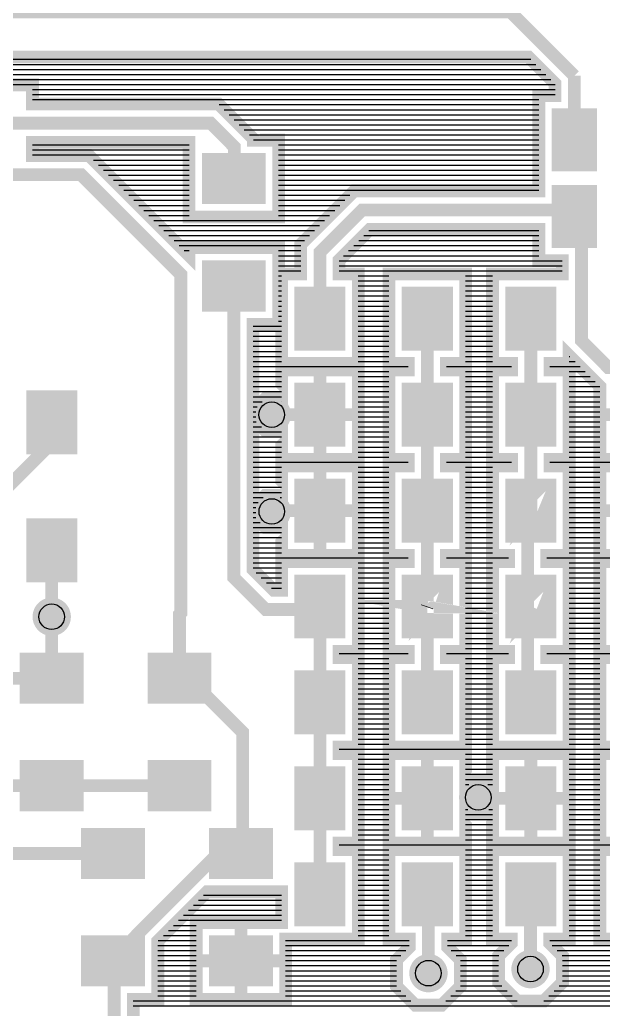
# Model space of a CAD drawing. Header units: inches. Extents: x -1.97 to 1.97, y -1.92 to 2.03.
# Drawn here: x -1.085 to -0.629, y 0.088 to 0.862 of the extents above; entities that cross this region are included whole.
import ezdxf

# ---------------------------------------------------------------- set-up
doc = ezdxf.new("R2010")
doc.units = ezdxf.units.IN
doc.layers.get('0').update_dxf_attribs({"linetype": 'CONTINUOUS'})

# ---------------------------------------------------------------- blocks, each defined once
blk = doc.blocks.new('EPAD')
at = {"const_width": 0.5}
blk.add_lwpolyline([(-0.25, 0, 1), (0.25, 0, 1)], format="xyb", close=True, dxfattribs=at)
blk = doc.blocks.new('RPAD')
blk.add_trace([(-0.5, -0.5), (-0.5, 0.5), (0.5, -0.5), (0.5, 0.5)])

msp = doc.modelspace()

# ---------------------------------------------------------------- linework, layer by layer
at = {"const_width": 0.01}
for points in [[(-0.651625, 0.817919), (-0.701625, 0.867919), (-1.851625, 0.867919), (-1.901625, 0.917919), (-1.901625, 1.917919), (-1.851625, 1.967919), (-1.351625, 1.967919), (-1.301625, 1.917919), (-0.101625, 1.917919)], [(-1.932395, 0.832604), (-0.687523, 0.832604), (-0.666625, 0.811706), (-0.666625, 0.802525), (-0.679341, 0.802525), (-0.679341, 0.727919), (-0.823838, 0.727919), (-0.865625, 0.686132), (-0.865625, 0.662919), (-0.880625, 0.662919), (-0.880625, 0.592919), (-0.820626, 0.592919), (-0.820626, 0.662919), (-0.835626, 0.662919), (-0.835626, 0.673706), (-0.811412, 0.697919), (-0.679341, 0.697919), (-0.679341, 0.673313), (-0.66097, 0.673313), (-0.66097, 0.662919), (-0.715625, 0.662919), (-0.715625, 0.592919), (-0.700625, 0.592919), (-0.700625, 0.587919), (-0.715625, 0.587919), (-0.715625, 0.517919), (-0.700625, 0.517919), (-0.700625, 0.512919), (-0.715625, 0.512919), (-0.715625, 0.442919), (-0.703125, 0.442919), (-0.703125, 0.437919), (-0.715625, 0.437919), (-0.715625, 0.367919), (-0.703125, 0.367919), (-0.703125, 0.362919), (-0.715625, 0.362919), (-0.715625, 0.292919), (-0.655626, 0.292919), (-0.655626, 0.362919), (-0.673126, 0.362919), (-0.673126, 0.367919), (-0.655626, 0.367919), (-0.655626, 0.437919), (-0.673126, 0.437919), (-0.673126, 0.442919), (-0.655626, 0.442919), (-0.655626, 0.512919), (-0.670626, 0.512919), (-0.670626, 0.517919), (-0.655626, 0.517919), (-0.655626, 0.587919), (-0.670626, 0.587919), (-0.670626, 0.592919), (-0.655626, 0.592919), (-0.655626, 0.599145), (-0.631625, 0.575144), (-0.631625, 0.517919), (-0.571626, 0.517919)], [(-0.651625, 0.817919), (-0.651625, 0.767919)], [(-0.996626, 0.046706), (-0.996626, 0.095844), (-0.977467, 0.095844), (-0.977467, 0.141395), (-0.939018, 0.179844), (-0.880625, 0.179844), (-0.880625, 0.155843), (-0.947466, 0.155843), (-0.947466, 0.095844), (-0.877467, 0.095844), (-0.877467, 0.142919), (-0.820626, 0.142919), (-0.820626, 0.212919), (-0.835626, 0.212919), (-0.835626, 0.217919), (-0.820626, 0.217919), (-0.820626, 0.287919), (-0.835626, 0.287919), (-0.835626, 0.292919), (-0.820626, 0.292919), (-0.820626, 0.362919), (-0.835626, 0.362919), (-0.835626, 0.367919), (-0.820626, 0.367919), (-0.820626, 0.437919), (-0.880625, 0.437919), (-0.880625, 0.415553), (-0.886768, 0.415553), (-0.902981, 0.431767), (-0.902981, 0.623563), (-0.882981, 0.623563), (-0.882981, 0.683563), (-0.952981, 0.683563), (-0.952981, 0.677242), (-1.031292, 0.755553), (-1.075467, 0.755553), (-1.075467, 0.765844), (-0.952981, 0.765844), (-0.952981, 0.707563), (-0.882981, 0.707563), (-0.882981, 0.767563), (-0.902626, 0.767563), (-0.902626, 0.768496), (-0.929972, 0.795843), (-1.075467, 0.795843), (-1.075467, 0.810843), (-1.145466, 0.810843)], [(-1.110466, 0.780844), (-0.936185, 0.780844), (-0.917625, 0.762283), (-0.917625, 0.737919), (-0.917981, 0.737563)], [(-1.2118, 0.741174), (-1.21118, 0.740554), (-1.037505, 0.740554), (-0.959425, 0.662473), (-0.959425, 0.397885), (-0.960466, 0.396844), (-0.960466, 0.353919)], [(-0.850625, 0.627919), (-0.850625, 0.679919), (-0.817625, 0.712919), (-0.651625, 0.712919), (-0.651625, 0.707919)], [(-0.391625, 0.441919), (-0.539507, 0.589801), (-0.622869, 0.589801), (-0.625069, 0.589801), (-0.645971, 0.610703), (-0.645971, 0.699265), (-0.652625, 0.705919), (-0.651625, 0.707919)], [(-0.736626, 0.592919), (-0.751626, 0.592919), (-0.751626, 0.587919), (-0.736626, 0.587919), (-0.736626, 0.517919), (-0.751626, 0.517919), (-0.751626, 0.512919), (-0.736626, 0.512919), (-0.736626, 0.442919), (-0.751626, 0.442919), (-0.751626, 0.437919), (-0.736626, 0.437919), (-0.736626, 0.367919), (-0.751626, 0.367919), (-0.751626, 0.362919), (-0.736626, 0.362919), (-0.736626, 0.292919), (-0.796625, 0.292919), (-0.796625, 0.362919), (-0.781625, 0.362919), (-0.781625, 0.367919), (-0.796625, 0.367919), (-0.796625, 0.437919), (-0.781625, 0.437919), (-0.781625, 0.442919), (-0.796625, 0.442919), (-0.796625, 0.512919), (-0.781625, 0.512919), (-0.781625, 0.517919), (-0.796625, 0.517919), (-0.796625, 0.587919), (-0.781625, 0.587919), (-0.781625, 0.592919), (-0.796625, 0.592919), (-0.796625, 0.662919), (-0.736626, 0.662919), (-0.736626, 0.592919)], [(-0.917981, 0.653563), (-0.917981, 0.425554), (-0.892981, 0.400554), (-0.859966, 0.400554), (-0.858694, 0.401826), (-0.850625, 0.402919)], [(-0.766625, 0.627919), (-0.766625, 0.552919), (-0.766625, 0.477919)], [(-0.685625, 0.627919), (-0.685625, 0.552919), (-0.685625, 0.474347), (-0.688125, 0.471847), (-0.685625, 0.477919)], [(-0.820626, 0.517919), (-0.880625, 0.517919), (-0.880625, 0.542929), (-0.883135, 0.540419), (-0.89349, 0.540419), (-0.900813, 0.547741), (-0.900813, 0.558096), (-0.89349, 0.565419), (-0.883135, 0.565419), (-0.880625, 0.562909), (-0.880625, 0.587919), (-0.820626, 0.587919), (-0.820626, 0.517919)], [(-0.850625, 0.587919), (-0.850625, 0.552919)], [(-0.850625, 0.552919), (-0.888313, 0.552919)], [(-0.820626, 0.552919), (-0.850625, 0.552919)], [(-0.850625, 0.517919), (-0.850625, 0.552919)], [(-0.631625, 0.552919), (-0.601625, 0.552919)], [(-1.060466, 0.546844), (-1.060466, 0.530844), (-1.144466, 0.446844)], [(-0.820626, 0.442919), (-0.880625, 0.442919), (-0.880625, 0.46723), (-0.883117, 0.464738), (-0.893472, 0.464738), (-0.900794, 0.47206), (-0.900794, 0.482415), (-0.893472, 0.489738), (-0.883117, 0.489738), (-0.880625, 0.487246), (-0.880625, 0.512919), (-0.820626, 0.512919), (-0.820626, 0.442919)], [(-0.850625, 0.512919), (-0.850625, 0.477919)], [(-0.631625, 0.442919), (-0.571626, 0.442919), (-0.571626, 0.512919), (-0.631625, 0.512919), (-0.631625, 0.442919)], [(-0.850625, 0.477919), (-0.888998, 0.477919), (-0.889679, 0.477238), (-0.888294, 0.477238)], [(-0.820626, 0.477919), (-0.850625, 0.477919)], [(-0.850625, 0.442919), (-0.850625, 0.477919)], [(-0.766625, 0.477919), (-0.766625, 0.402919)], [(-0.631625, 0.477919), (-0.601625, 0.477919)], [(-0.688125, 0.471847), (-0.688125, 0.412919)], [(-1.060466, 0.446844), (-1.060466, 0.394919)], [(-0.616625, 0.367919), (-0.631625, 0.367919), (-0.631625, 0.437919), (-0.571626, 0.437919)], [(-0.688125, 0.412919), (-0.688125, 0.396472), (-0.688125, 0.395062), (-0.688125, 0.334307), (-0.684832, 0.331014), (-0.685625, 0.327919)], [(-0.766625, 0.397812), (-0.769375, 0.395062), (-0.7668, 0.402419)], [(-0.688125, 0.395062), (-0.689018, 0.394169), (-0.685625, 0.402919)], [(-0.850625, 0.402919), (-0.850625, 0.327919), (-0.850625, 0.252919), (-0.850625, 0.177919)], [(-0.766625, 0.402565), (-0.766742, 0.402585), (-0.768625, 0.402919), (-0.766625, 0.402919)], [(-0.766625, 0.402388), (-0.7668, 0.402419), (-0.767625, 0.402565), (-0.766749, 0.402565), (-0.766625, 0.402565)], [(-0.7668, 0.402419), (-0.766749, 0.402565), (-0.766742, 0.402585), (-0.766625, 0.402919)], [(-0.766625, 0.402919), (-0.766625, 0.402565), (-0.766625, 0.402388), (-0.766625, 0.397812), (-0.766625, 0.327919)], [(-1.060466, 0.346844), (-1.060466, 0.354446), (-1.060466, 0.394919)], [(-0.616625, 0.292919), (-0.631625, 0.292919), (-0.631625, 0.362919), (-0.616625, 0.362919)], [(-1.060466, 0.354446), (-1.058096, 0.352076), (-1.060466, 0.346844)], [(-0.960466, 0.353919), (-0.911006, 0.304459), (-0.911006, 0.211304), (-0.912466, 0.209844)], [(-0.960466, 0.353919), (-0.960466, 0.346844)], [(-1.060466, 0.346844), (-1.168426, 0.346844), (-1.168684, 0.346586), (-1.160466, 0.346844)], [(-0.655626, 0.217919), (-0.715625, 0.217919), (-0.715625, 0.247119), (-0.721584, 0.241159), (-0.731939, 0.241159), (-0.736626, 0.245845), (-0.736626, 0.217919), (-0.796625, 0.217919), (-0.796625, 0.287919), (-0.736626, 0.287919), (-0.736626, 0.261473), (-0.731939, 0.266159), (-0.721584, 0.266159), (-0.715625, 0.2602), (-0.715625, 0.287919), (-0.655626, 0.287919), (-0.655626, 0.217919)], [(-0.766625, 0.287919), (-0.766625, 0.252919)], [(-0.685625, 0.287919), (-0.685625, 0.252919)], [(-0.616625, 0.217919), (-0.631625, 0.217919), (-0.631625, 0.287919), (-0.616625, 0.287919)], [(-1.060466, 0.262844), (-1.160466, 0.262844)], [(-0.960466, 0.262844), (-1.060466, 0.262844)], [(-0.796625, 0.252919), (-0.766625, 0.252919)], [(-0.766625, 0.217919), (-0.766625, 0.252919)], [(-0.685625, 0.252919), (-0.726022, 0.252919), (-0.726762, 0.253659)], [(-0.655626, 0.252919), (-0.685625, 0.252919)], [(-0.685625, 0.217919), (-0.685625, 0.252919)], [(-0.736626, 0.142919), (-0.750727, 0.142919), (-0.750727, 0.136594), (-0.740727, 0.126594), (-0.740727, 0.105884), (-0.755371, 0.091239), (-0.776081, 0.091239), (-0.790726, 0.105884), (-0.790726, 0.126594), (-0.780726, 0.136594), (-0.780726, 0.142919), (-0.796625, 0.142919), (-0.796625, 0.212919), (-0.736626, 0.212919), (-0.736626, 0.142919)], [(-0.655626, 0.142919), (-0.670862, 0.142919), (-0.670862, 0.139757), (-0.660862, 0.129757), (-0.660862, 0.109047), (-0.675506, 0.094402), (-0.696217, 0.094402), (-0.710861, 0.109047), (-0.710861, 0.129757), (-0.700861, 0.139757), (-0.700861, 0.142919), (-0.715625, 0.142919), (-0.715625, 0.212919), (-0.655626, 0.212919), (-0.655626, 0.142919)], [(-0.571626, 0.142919), (-0.631625, 0.142919), (-0.631625, 0.212919), (-0.616625, 0.212919)], [(-1.012466, 0.209844), (-1.112466, 0.209844), (-1.212466, 0.209844)], [(-0.912466, 0.209844), (-0.930231, 0.209844), (-0.994231, 0.145844), (-1.012466, 0.125844)], [(-0.765726, 0.116239), (-0.765726, 0.172246), (-0.764823, 0.173149), (-0.766625, 0.177919)], [(-0.685861, 0.119402), (-0.685861, 0.177683), (-0.685625, 0.177919)], [(-0.912466, 0.155843), (-0.912466, 0.125844)], [(-1.297625, 0.020919), (-1.043625, 0.020919), (-1.011625, 0.052919), (-1.011625, 0.122428), (-1.012143, 0.122946), (-1.012466, 0.125844)], [(-0.947466, 0.125844), (-0.912466, 0.125844)], [(-0.912466, 0.095844), (-0.912466, 0.125844)], [(-0.877467, 0.125844), (-0.912466, 0.125844)]]:
    msp.add_lwpolyline(points, dxfattribs=at)
for points in [[(-1.932395, 0.830778), (-0.685697, 0.830778)], [(-1.932395, 0.826841), (-0.68176, 0.826841)], [(-1.932395, 0.822904), (-0.677823, 0.822904)], [(-1.932395, 0.818967), (-0.673886, 0.818967)], [(-1.752074, 0.81503), (-0.669949, 0.81503)], [(-1.748137, 0.811093), (-0.666625, 0.811093)], [(-1.075467, 0.807156), (-0.666625, 0.807156)], [(-1.075467, 0.803219), (-0.666625, 0.803219)], [(-1.075467, 0.799282), (-0.679341, 0.799282)], [(-0.929474, 0.795345), (-0.679341, 0.795345)], [(-0.925537, 0.791408), (-0.679341, 0.791408)], [(-0.9216, 0.787471), (-0.679341, 0.787471)], [(-0.917663, 0.783534), (-0.679341, 0.783534)], [(-0.913726, 0.779597), (-0.679341, 0.779597)], [(-0.909789, 0.77566), (-0.679341, 0.77566)], [(-0.905852, 0.771723), (-0.679341, 0.771723)], [(-0.902626, 0.767786), (-0.679341, 0.767786)], [(-1.075467, 0.763849), (-0.952981, 0.763849)], [(-1.075467, 0.759912), (-0.952981, 0.759912)], [(-0.882981, 0.763849), (-0.679341, 0.763849)], [(-0.882981, 0.759912), (-0.679341, 0.759912)], [(-1.075467, 0.755975), (-0.952981, 0.755975)], [(-1.027777, 0.752038), (-0.952981, 0.752038)], [(-0.882981, 0.755975), (-0.679341, 0.755975)], [(-0.882981, 0.752038), (-0.679341, 0.752038)], [(-1.02384, 0.748101), (-0.952981, 0.748101)], [(-1.019903, 0.744164), (-0.952981, 0.744164)], [(-0.882981, 0.748101), (-0.679341, 0.748101)], [(-0.882981, 0.744164), (-0.679341, 0.744164)], [(-1.015966, 0.740227), (-0.952981, 0.740227)], [(-1.012029, 0.73629), (-0.952981, 0.73629)], [(-0.882981, 0.740227), (-0.679341, 0.740227)], [(-0.882981, 0.73629), (-0.679341, 0.73629)], [(-1.008092, 0.732353), (-0.952981, 0.732353)], [(-1.004155, 0.728416), (-0.952981, 0.728416)], [(-0.882981, 0.732353), (-0.679341, 0.732353)], [(-0.882981, 0.728416), (-0.679341, 0.728416)], [(-1.000218, 0.724479), (-0.952981, 0.724479)], [(-0.996281, 0.720542), (-0.952981, 0.720542)], [(-0.882981, 0.724479), (-0.827278, 0.724479)], [(-0.882981, 0.720542), (-0.831215, 0.720542)], [(-0.992344, 0.716605), (-0.952981, 0.716605)], [(-0.988407, 0.712668), (-0.952981, 0.712668)], [(-0.882981, 0.716605), (-0.835152, 0.716605)], [(-0.882981, 0.712668), (-0.839089, 0.712668)], [(-0.98447, 0.708731), (-0.952981, 0.708731)], [(-0.980533, 0.704794), (-0.846963, 0.704794)], [(-0.882981, 0.708731), (-0.843026, 0.708731)], [(-0.976596, 0.700857), (-0.8509, 0.700857)], [(-0.972659, 0.69692), (-0.854837, 0.69692)], [(-0.812412, 0.69692), (-0.679341, 0.69692)], [(-0.968722, 0.692983), (-0.858774, 0.692983)], [(-0.964785, 0.689046), (-0.862711, 0.689046)], [(-0.820286, 0.689046), (-0.679341, 0.689046)], [(-0.816349, 0.692983), (-0.679341, 0.692983)], [(-0.960848, 0.685109), (-0.865625, 0.685109)], [(-0.956911, 0.681172), (-0.952981, 0.681172)], [(-0.882981, 0.681172), (-0.865625, 0.681172)], [(-0.82816, 0.681172), (-0.679341, 0.681172)], [(-0.824223, 0.685109), (-0.679341, 0.685109)], [(-0.882981, 0.677235), (-0.865625, 0.677235)], [(-0.882981, 0.673298), (-0.865625, 0.673298)], [(-0.835626, 0.673298), (-0.66097, 0.673298)], [(-0.832097, 0.677235), (-0.679341, 0.677235)], [(-0.882981, 0.669361), (-0.865625, 0.669361)], [(-0.882981, 0.665424), (-0.865625, 0.665424)], [(-0.835626, 0.669361), (-0.66097, 0.669361)], [(-0.835626, 0.665424), (-0.66097, 0.665424)], [(-0.882981, 0.661487), (-0.880625, 0.661487)], [(-0.820626, 0.661487), (-0.796625, 0.661487)], [(-0.736626, 0.661487), (-0.715625, 0.661487)], [(-0.882981, 0.65755), (-0.880625, 0.65755)], [(-0.882981, 0.653613), (-0.880625, 0.653613)], [(-0.820626, 0.65755), (-0.796625, 0.65755)], [(-0.820626, 0.653613), (-0.796625, 0.653613)], [(-0.736626, 0.65755), (-0.715625, 0.65755)], [(-0.736626, 0.653613), (-0.715625, 0.653613)], [(-0.882981, 0.649676), (-0.880625, 0.649676)], [(-0.882981, 0.645739), (-0.880625, 0.645739)], [(-0.820626, 0.649676), (-0.796625, 0.649676)], [(-0.820626, 0.645739), (-0.796625, 0.645739)], [(-0.736626, 0.649676), (-0.715625, 0.649676)], [(-0.736626, 0.645739), (-0.715625, 0.645739)], [(-0.882981, 0.641802), (-0.880625, 0.641802)], [(-0.882981, 0.637865), (-0.880625, 0.637865)], [(-0.820626, 0.641802), (-0.796625, 0.641802)], [(-0.820626, 0.637865), (-0.796625, 0.637865)], [(-0.736626, 0.641802), (-0.715625, 0.641802)], [(-0.736626, 0.637865), (-0.715625, 0.637865)], [(-0.882981, 0.633928), (-0.880625, 0.633928)], [(-0.882981, 0.629991), (-0.880625, 0.629991)], [(-0.820626, 0.633928), (-0.796625, 0.633928)], [(-0.820626, 0.629991), (-0.796625, 0.629991)], [(-0.736626, 0.633928), (-0.715625, 0.633928)], [(-0.736626, 0.629991), (-0.715625, 0.629991)], [(-0.902981, 0.622117), (-0.880625, 0.622117)], [(-0.882981, 0.626054), (-0.880625, 0.626054)], [(-0.820626, 0.626054), (-0.796625, 0.626054)], [(-0.820626, 0.622117), (-0.796625, 0.622117)], [(-0.736626, 0.626054), (-0.715625, 0.626054)], [(-0.736626, 0.622117), (-0.715625, 0.622117)], [(-0.902981, 0.61818), (-0.880625, 0.61818)], [(-0.902981, 0.614243), (-0.880625, 0.614243)], [(-0.820626, 0.61818), (-0.796625, 0.61818)], [(-0.820626, 0.614243), (-0.796625, 0.614243)], [(-0.736626, 0.61818), (-0.715625, 0.61818)], [(-0.736626, 0.614243), (-0.715625, 0.614243)], [(-0.902981, 0.610306), (-0.880625, 0.610306)], [(-0.902981, 0.606369), (-0.880625, 0.606369)], [(-0.820626, 0.610306), (-0.796625, 0.610306)], [(-0.820626, 0.606369), (-0.796625, 0.606369)], [(-0.736626, 0.610306), (-0.715625, 0.610306)], [(-0.736626, 0.606369), (-0.715625, 0.606369)], [(-0.902981, 0.602431), (-0.880625, 0.602431)], [(-0.902981, 0.598494), (-0.880625, 0.598494)], [(-0.820626, 0.602431), (-0.796625, 0.602431)], [(-0.820626, 0.598494), (-0.796625, 0.598494)], [(-0.736626, 0.602431), (-0.715625, 0.602431)], [(-0.736626, 0.598494), (-0.715625, 0.598494)], [(-0.655626, 0.598494), (-0.654975, 0.598494)], [(-0.902981, 0.594557), (-0.880625, 0.594557)], [(-0.902981, 0.59062), (-0.781625, 0.59062)], [(-0.820626, 0.594557), (-0.796625, 0.594557)], [(-0.751626, 0.59062), (-0.700625, 0.59062)], [(-0.736626, 0.594557), (-0.715625, 0.594557)], [(-0.670626, 0.59062), (-0.647101, 0.59062)], [(-0.655626, 0.594557), (-0.651038, 0.594557)], [(-0.902981, 0.586683), (-0.880625, 0.586683)], [(-0.902981, 0.582746), (-0.880625, 0.582746)], [(-0.820626, 0.586683), (-0.796625, 0.586683)], [(-0.820626, 0.582746), (-0.796625, 0.582746)], [(-0.736626, 0.586683), (-0.715625, 0.586683)], [(-0.736626, 0.582746), (-0.715625, 0.582746)], [(-0.655626, 0.586683), (-0.643164, 0.586683)], [(-0.655626, 0.582746), (-0.639227, 0.582746)], [(-0.902981, 0.578809), (-0.880625, 0.578809)], [(-0.902981, 0.574872), (-0.880625, 0.574872)], [(-0.820626, 0.578809), (-0.796625, 0.578809)], [(-0.820626, 0.574872), (-0.796625, 0.574872)], [(-0.736626, 0.578809), (-0.715625, 0.578809)], [(-0.736626, 0.574872), (-0.715625, 0.574872)], [(-0.655626, 0.578809), (-0.63529, 0.578809)], [(-0.655626, 0.574872), (-0.631625, 0.574872)], [(-0.902981, 0.570935), (-0.880625, 0.570935)], [(-0.902981, 0.566998), (-0.880625, 0.566998)], [(-0.820626, 0.570935), (-0.796625, 0.570935)], [(-0.820626, 0.566998), (-0.796625, 0.566998)], [(-0.736626, 0.570935), (-0.715625, 0.570935)], [(-0.736626, 0.566998), (-0.715625, 0.566998)], [(-0.655626, 0.570935), (-0.631625, 0.570935)], [(-0.655626, 0.566998), (-0.631625, 0.566998)], [(-0.902981, 0.563061), (-0.895848, 0.563061)], [(-0.902981, 0.559124), (-0.899785, 0.559124)], [(-0.880778, 0.563061), (-0.880625, 0.563061)], [(-0.820626, 0.563061), (-0.796625, 0.563061)], [(-0.820626, 0.559124), (-0.796625, 0.559124)], [(-0.736626, 0.563061), (-0.715625, 0.563061)], [(-0.736626, 0.559124), (-0.715625, 0.559124)], [(-0.655626, 0.563061), (-0.631625, 0.563061)], [(-0.655626, 0.559124), (-0.631625, 0.559124)], [(-0.902981, 0.555187), (-0.900813, 0.555187)], [(-0.902981, 0.55125), (-0.900813, 0.55125)], [(-0.820626, 0.555187), (-0.796625, 0.555187)], [(-0.820626, 0.55125), (-0.796625, 0.55125)], [(-0.736626, 0.555187), (-0.715625, 0.555187)], [(-0.736626, 0.55125), (-0.715625, 0.55125)], [(-0.655626, 0.555187), (-0.631625, 0.555187)], [(-0.655626, 0.55125), (-0.631625, 0.55125)], [(-0.902981, 0.547313), (-0.900385, 0.547313)], [(-0.902981, 0.543376), (-0.896448, 0.543376)], [(-0.820626, 0.547313), (-0.796625, 0.547313)], [(-0.820626, 0.543376), (-0.796625, 0.543376)], [(-0.736626, 0.547313), (-0.715625, 0.547313)], [(-0.736626, 0.543376), (-0.715625, 0.543376)], [(-0.655626, 0.547313), (-0.631625, 0.547313)], [(-0.655626, 0.543376), (-0.631625, 0.543376)], [(-0.902981, 0.539439), (-0.880625, 0.539439)], [(-0.902981, 0.535502), (-0.880625, 0.535502)], [(-0.820626, 0.539439), (-0.796625, 0.539439)], [(-0.820626, 0.535502), (-0.796625, 0.535502)], [(-0.736626, 0.539439), (-0.715625, 0.539439)], [(-0.736626, 0.535502), (-0.715625, 0.535502)], [(-0.655626, 0.539439), (-0.631625, 0.539439)], [(-0.655626, 0.535502), (-0.631625, 0.535502)], [(-0.902981, 0.531565), (-0.880625, 0.531565)], [(-0.902981, 0.527628), (-0.880625, 0.527628)], [(-0.820626, 0.531565), (-0.796625, 0.531565)], [(-0.820626, 0.527628), (-0.796625, 0.527628)], [(-0.736626, 0.531565), (-0.715625, 0.531565)], [(-0.736626, 0.527628), (-0.715625, 0.527628)], [(-0.655626, 0.531565), (-0.631625, 0.531565)], [(-0.655626, 0.527628), (-0.631625, 0.527628)], [(-0.902981, 0.523691), (-0.880625, 0.523691)], [(-0.902981, 0.519754), (-0.880625, 0.519754)], [(-0.820626, 0.523691), (-0.796625, 0.523691)], [(-0.820626, 0.519754), (-0.796625, 0.519754)], [(-0.736626, 0.523691), (-0.715625, 0.523691)], [(-0.736626, 0.519754), (-0.715625, 0.519754)], [(-0.655626, 0.523691), (-0.631625, 0.523691)], [(-0.655626, 0.519754), (-0.631625, 0.519754)], [(-0.902981, 0.515817), (-0.781625, 0.515817)], [(-0.902981, 0.51188), (-0.880625, 0.51188)], [(-0.820626, 0.51188), (-0.796625, 0.51188)], [(-0.751626, 0.515817), (-0.700625, 0.515817)], [(-0.736626, 0.51188), (-0.715625, 0.51188)], [(-0.670626, 0.515817), (-0.486736, 0.515817)], [(-0.655626, 0.51188), (-0.631625, 0.51188)], [(-0.902981, 0.507943), (-0.880625, 0.507943)], [(-0.902981, 0.504006), (-0.880625, 0.504006)], [(-0.820626, 0.507943), (-0.796625, 0.507943)], [(-0.820626, 0.504006), (-0.796625, 0.504006)], [(-0.736626, 0.507943), (-0.715625, 0.507943)], [(-0.736626, 0.504006), (-0.715625, 0.504006)], [(-0.655626, 0.507943), (-0.631625, 0.507943)], [(-0.655626, 0.504006), (-0.631625, 0.504006)], [(-0.902981, 0.500069), (-0.880625, 0.500069)], [(-0.902981, 0.496132), (-0.880625, 0.496132)], [(-0.820626, 0.500069), (-0.796625, 0.500069)], [(-0.820626, 0.496132), (-0.796625, 0.496132)], [(-0.736626, 0.500069), (-0.715625, 0.500069)], [(-0.736626, 0.496132), (-0.715625, 0.496132)], [(-0.655626, 0.500069), (-0.631625, 0.500069)], [(-0.655626, 0.496132), (-0.631625, 0.496132)], [(-0.902981, 0.492195), (-0.880625, 0.492195)], [(-0.902981, 0.488258), (-0.894952, 0.488258)], [(-0.881637, 0.488258), (-0.880625, 0.488258)], [(-0.820626, 0.492195), (-0.796625, 0.492195)], [(-0.820626, 0.488258), (-0.796625, 0.488258)], [(-0.736626, 0.492195), (-0.715625, 0.492195)], [(-0.736626, 0.488258), (-0.715625, 0.488258)], [(-0.655626, 0.492195), (-0.631625, 0.492195)], [(-0.655626, 0.488258), (-0.631625, 0.488258)], [(-0.902981, 0.484321), (-0.898889, 0.484321)], [(-0.902981, 0.480384), (-0.900794, 0.480384)], [(-0.820626, 0.484321), (-0.796625, 0.484321)], [(-0.820626, 0.480384), (-0.796625, 0.480384)], [(-0.736626, 0.484321), (-0.715625, 0.484321)], [(-0.736626, 0.480384), (-0.715625, 0.480384)], [(-0.655626, 0.484321), (-0.631625, 0.484321)], [(-0.655626, 0.480384), (-0.631625, 0.480384)], [(-0.902981, 0.476447), (-0.900794, 0.476447)], [(-0.902981, 0.47251), (-0.900794, 0.47251)], [(-0.820626, 0.476447), (-0.796625, 0.476447)], [(-0.820626, 0.47251), (-0.796625, 0.47251)], [(-0.736626, 0.476447), (-0.715625, 0.476447)], [(-0.736626, 0.47251), (-0.715625, 0.47251)], [(-0.655626, 0.476447), (-0.631625, 0.476447)], [(-0.655626, 0.47251), (-0.631625, 0.47251)], [(-0.902981, 0.468573), (-0.897307, 0.468573)], [(-0.902981, 0.464636), (-0.880625, 0.464636)], [(-0.820626, 0.468573), (-0.796625, 0.468573)], [(-0.820626, 0.464636), (-0.796625, 0.464636)], [(-0.736626, 0.468573), (-0.715625, 0.468573)], [(-0.736626, 0.464636), (-0.715625, 0.464636)], [(-0.655626, 0.468573), (-0.631625, 0.468573)], [(-0.655626, 0.464636), (-0.631625, 0.464636)], [(-0.902981, 0.460699), (-0.880625, 0.460699)], [(-0.902981, 0.456762), (-0.880625, 0.456762)], [(-0.820626, 0.460699), (-0.796625, 0.460699)], [(-0.820626, 0.456762), (-0.796625, 0.456762)], [(-0.736626, 0.460699), (-0.715625, 0.460699)], [(-0.736626, 0.456762), (-0.715625, 0.456762)], [(-0.655626, 0.460699), (-0.631625, 0.460699)], [(-0.655626, 0.456762), (-0.631625, 0.456762)], [(-0.902981, 0.452825), (-0.880625, 0.452825)], [(-0.902981, 0.448888), (-0.880625, 0.448888)], [(-0.820626, 0.452825), (-0.796625, 0.452825)], [(-0.820626, 0.448888), (-0.796625, 0.448888)], [(-0.736626, 0.452825), (-0.715625, 0.452825)], [(-0.736626, 0.448888), (-0.715625, 0.448888)], [(-0.655626, 0.452825), (-0.631625, 0.452825)], [(-0.655626, 0.448888), (-0.631625, 0.448888)], [(-0.902981, 0.444951), (-0.880625, 0.444951)], [(-0.902981, 0.441014), (-0.781625, 0.441014)], [(-0.820626, 0.444951), (-0.796625, 0.444951)], [(-0.751626, 0.441014), (-0.703125, 0.441014)], [(-0.736626, 0.444951), (-0.715625, 0.444951)], [(-0.673126, 0.441014), (-0.441625, 0.441014)], [(-0.655626, 0.444951), (-0.631625, 0.444951)], [(-0.902981, 0.437077), (-0.880625, 0.437077)], [(-0.820626, 0.437077), (-0.796625, 0.437077)], [(-0.736626, 0.437077), (-0.715625, 0.437077)], [(-0.655626, 0.437077), (-0.631625, 0.437077)], [(-0.902981, 0.43314), (-0.880625, 0.43314)], [(-0.900418, 0.429203), (-0.880625, 0.429203)], [(-0.820626, 0.43314), (-0.796625, 0.43314)], [(-0.820626, 0.429203), (-0.796625, 0.429203)], [(-0.736626, 0.43314), (-0.715625, 0.43314)], [(-0.736626, 0.429203), (-0.715625, 0.429203)], [(-0.655626, 0.43314), (-0.631625, 0.43314)], [(-0.655626, 0.429203), (-0.631625, 0.429203)], [(-0.896481, 0.425266), (-0.880625, 0.425266)], [(-0.892544, 0.421329), (-0.880625, 0.421329)], [(-0.820626, 0.425266), (-0.796625, 0.425266)], [(-0.820626, 0.421329), (-0.796625, 0.421329)], [(-0.736626, 0.425266), (-0.715625, 0.425266)], [(-0.736626, 0.421329), (-0.715625, 0.421329)], [(-0.655626, 0.425266), (-0.631625, 0.425266)], [(-0.655626, 0.421329), (-0.631625, 0.421329)], [(-0.888607, 0.417392), (-0.880625, 0.417392)], [(-0.820626, 0.417392), (-0.796625, 0.417392)], [(-0.820626, 0.413455), (-0.796625, 0.413455)], [(-0.736626, 0.417392), (-0.715625, 0.417392)], [(-0.736626, 0.413455), (-0.715625, 0.413455)], [(-0.655626, 0.417392), (-0.631625, 0.417392)], [(-0.655626, 0.413455), (-0.631625, 0.413455)], [(-0.820626, 0.409518), (-0.796625, 0.409518)], [(-0.820626, 0.405581), (-0.796625, 0.405581)], [(-0.736626, 0.409518), (-0.715625, 0.409518)], [(-0.736626, 0.405581), (-0.715625, 0.405581)], [(-0.655626, 0.409518), (-0.631625, 0.409518)], [(-0.655626, 0.405581), (-0.631625, 0.405581)], [(-0.820626, 0.401644), (-0.796625, 0.401644)], [(-0.820626, 0.397707), (-0.796625, 0.397707)], [(-0.736626, 0.401644), (-0.715625, 0.401644)], [(-0.736626, 0.397707), (-0.715625, 0.397707)], [(-0.655626, 0.401644), (-0.631625, 0.401644)], [(-0.655626, 0.397707), (-0.631625, 0.397707)], [(-0.820626, 0.39377), (-0.796625, 0.39377)], [(-0.820626, 0.389833), (-0.796625, 0.389833)], [(-0.736626, 0.39377), (-0.715625, 0.39377)], [(-0.736626, 0.389833), (-0.715625, 0.389833)], [(-0.655626, 0.39377), (-0.631625, 0.39377)], [(-0.655626, 0.389833), (-0.631625, 0.389833)], [(-0.820626, 0.385896), (-0.796625, 0.385896)], [(-0.820626, 0.381959), (-0.796625, 0.381959)], [(-0.736626, 0.385896), (-0.715625, 0.385896)], [(-0.736626, 0.381959), (-0.715625, 0.381959)], [(-0.655626, 0.385896), (-0.631625, 0.385896)], [(-0.655626, 0.381959), (-0.631625, 0.381959)], [(-0.820626, 0.378022), (-0.796625, 0.378022)], [(-0.820626, 0.374085), (-0.796625, 0.374085)], [(-0.736626, 0.378022), (-0.715625, 0.378022)], [(-0.736626, 0.374085), (-0.715625, 0.374085)], [(-0.655626, 0.378022), (-0.631625, 0.378022)], [(-0.655626, 0.374085), (-0.631625, 0.374085)], [(-0.835626, 0.366211), (-0.781625, 0.366211)], [(-0.820626, 0.370148), (-0.796625, 0.370148)], [(-0.751626, 0.366211), (-0.703125, 0.366211)], [(-0.736626, 0.370148), (-0.715625, 0.370148)], [(-0.673126, 0.366211), (-0.616625, 0.366211)], [(-0.655626, 0.370148), (-0.631625, 0.370148)], [(-0.820626, 0.362274), (-0.796625, 0.362274)], [(-0.820626, 0.358337), (-0.796625, 0.358337)], [(-0.736626, 0.362274), (-0.715625, 0.362274)], [(-0.736626, 0.358337), (-0.715625, 0.358337)], [(-0.655626, 0.362274), (-0.631625, 0.362274)], [(-0.655626, 0.358337), (-0.631625, 0.358337)], [(-0.820626, 0.3544), (-0.796625, 0.3544)], [(-0.820626, 0.350463), (-0.796625, 0.350463)], [(-0.736626, 0.3544), (-0.715625, 0.3544)], [(-0.736626, 0.350463), (-0.715625, 0.350463)], [(-0.655626, 0.3544), (-0.631625, 0.3544)], [(-0.655626, 0.350463), (-0.631625, 0.350463)], [(-0.820626, 0.346526), (-0.796625, 0.346526)], [(-0.820626, 0.342589), (-0.796625, 0.342589)], [(-0.736626, 0.346526), (-0.715625, 0.346526)], [(-0.736626, 0.342589), (-0.715625, 0.342589)], [(-0.655626, 0.346526), (-0.631625, 0.346526)], [(-0.655626, 0.342589), (-0.631625, 0.342589)], [(-0.820626, 0.338652), (-0.796625, 0.338652)], [(-0.820626, 0.334715), (-0.796625, 0.334715)], [(-0.736626, 0.338652), (-0.715625, 0.338652)], [(-0.736626, 0.334715), (-0.715625, 0.334715)], [(-0.655626, 0.338652), (-0.631625, 0.338652)], [(-0.655626, 0.334715), (-0.631625, 0.334715)], [(-0.820626, 0.330778), (-0.796625, 0.330778)], [(-0.820626, 0.326841), (-0.796625, 0.326841)], [(-0.736626, 0.330778), (-0.715625, 0.330778)], [(-0.736626, 0.326841), (-0.715625, 0.326841)], [(-0.655626, 0.330778), (-0.631625, 0.330778)], [(-0.655626, 0.326841), (-0.631625, 0.326841)], [(-0.820626, 0.322904), (-0.796625, 0.322904)], [(-0.820626, 0.318967), (-0.796625, 0.318967)], [(-0.736626, 0.322904), (-0.715625, 0.322904)], [(-0.736626, 0.318967), (-0.715625, 0.318967)], [(-0.655626, 0.322904), (-0.631625, 0.322904)], [(-0.655626, 0.318967), (-0.631625, 0.318967)], [(-0.820626, 0.31503), (-0.796625, 0.31503)], [(-0.820626, 0.311093), (-0.796625, 0.311093)], [(-0.736626, 0.31503), (-0.715625, 0.31503)], [(-0.736626, 0.311093), (-0.715625, 0.311093)], [(-0.655626, 0.31503), (-0.631625, 0.31503)], [(-0.655626, 0.311093), (-0.631625, 0.311093)], [(-0.820626, 0.307156), (-0.796625, 0.307156)], [(-0.820626, 0.303219), (-0.796625, 0.303219)], [(-0.736626, 0.307156), (-0.715625, 0.307156)], [(-0.736626, 0.303219), (-0.715625, 0.303219)], [(-0.655626, 0.307156), (-0.631625, 0.307156)], [(-0.655626, 0.303219), (-0.631625, 0.303219)], [(-0.820626, 0.299282), (-0.796625, 0.299282)], [(-0.820626, 0.295345), (-0.796625, 0.295345)], [(-0.736626, 0.299282), (-0.715625, 0.299282)], [(-0.736626, 0.295345), (-0.715625, 0.295345)], [(-0.655626, 0.299282), (-0.631625, 0.299282)], [(-0.655626, 0.295345), (-0.631625, 0.295345)], [(-0.835626, 0.291408), (-0.616625, 0.291408)], [(-0.820626, 0.287471), (-0.796625, 0.287471)], [(-0.736626, 0.287471), (-0.715625, 0.287471)], [(-0.655626, 0.287471), (-0.631625, 0.287471)], [(-0.820626, 0.283534), (-0.796625, 0.283534)], [(-0.820626, 0.279597), (-0.796625, 0.279597)], [(-0.736626, 0.283534), (-0.715625, 0.283534)], [(-0.736626, 0.279597), (-0.715625, 0.279597)], [(-0.655626, 0.283534), (-0.631625, 0.283534)], [(-0.655626, 0.279597), (-0.631625, 0.279597)], [(-0.820626, 0.27566), (-0.796625, 0.27566)], [(-0.820626, 0.271723), (-0.796625, 0.271723)], [(-0.736626, 0.27566), (-0.715625, 0.27566)], [(-0.736626, 0.271723), (-0.715625, 0.271723)], [(-0.655626, 0.27566), (-0.631625, 0.27566)], [(-0.655626, 0.271723), (-0.631625, 0.271723)], [(-0.820626, 0.267786), (-0.796625, 0.267786)], [(-0.820626, 0.263849), (-0.796625, 0.263849)], [(-0.736626, 0.267786), (-0.715625, 0.267786)], [(-0.736626, 0.263849), (-0.73425, 0.263849)], [(-0.719274, 0.263849), (-0.715625, 0.263849)], [(-0.655626, 0.267786), (-0.631625, 0.267786)], [(-0.655626, 0.263849), (-0.631625, 0.263849)], [(-0.820626, 0.259912), (-0.796625, 0.259912)], [(-0.820626, 0.255975), (-0.796625, 0.255975)], [(-0.655626, 0.259912), (-0.631625, 0.259912)], [(-0.655626, 0.255975), (-0.631625, 0.255975)], [(-0.820626, 0.252038), (-0.796625, 0.252038)], [(-0.820626, 0.248101), (-0.796625, 0.248101)], [(-0.655626, 0.252038), (-0.631625, 0.252038)], [(-0.655626, 0.248101), (-0.631625, 0.248101)], [(-0.820626, 0.244164), (-0.796625, 0.244164)], [(-0.820626, 0.240227), (-0.796625, 0.240227)], [(-0.736626, 0.244164), (-0.734944, 0.244164)], [(-0.736626, 0.240227), (-0.715625, 0.240227)], [(-0.71858, 0.244164), (-0.715625, 0.244164)], [(-0.655626, 0.244164), (-0.631625, 0.244164)], [(-0.655626, 0.240227), (-0.631625, 0.240227)], [(-0.820626, 0.23629), (-0.796625, 0.23629)], [(-0.820626, 0.232353), (-0.796625, 0.232353)], [(-0.736626, 0.23629), (-0.715625, 0.23629)], [(-0.736626, 0.232353), (-0.715625, 0.232353)], [(-0.655626, 0.23629), (-0.631625, 0.23629)], [(-0.655626, 0.232353), (-0.631625, 0.232353)], [(-0.820626, 0.228416), (-0.796625, 0.228416)], [(-0.820626, 0.224479), (-0.796625, 0.224479)], [(-0.736626, 0.228416), (-0.715625, 0.228416)], [(-0.736626, 0.224479), (-0.715625, 0.224479)], [(-0.655626, 0.228416), (-0.631625, 0.228416)], [(-0.655626, 0.224479), (-0.631625, 0.224479)], [(-0.820626, 0.220542), (-0.796625, 0.220542)], [(-0.736626, 0.220542), (-0.715625, 0.220542)], [(-0.655626, 0.220542), (-0.631625, 0.220542)], [(-0.835626, 0.216605), (-0.616625, 0.216605)], [(-0.820626, 0.212668), (-0.796625, 0.212668)], [(-0.736626, 0.212668), (-0.715625, 0.212668)], [(-0.655626, 0.212668), (-0.631625, 0.212668)], [(-0.820626, 0.208731), (-0.796625, 0.208731)], [(-0.820626, 0.204794), (-0.796625, 0.204794)], [(-0.736626, 0.208731), (-0.715625, 0.208731)], [(-0.736626, 0.204794), (-0.715625, 0.204794)], [(-0.655626, 0.208731), (-0.631625, 0.208731)], [(-0.655626, 0.204794), (-0.631625, 0.204794)], [(-0.820626, 0.200857), (-0.796625, 0.200857)], [(-0.820626, 0.19692), (-0.796625, 0.19692)], [(-0.736626, 0.200857), (-0.715625, 0.200857)], [(-0.736626, 0.19692), (-0.715625, 0.19692)], [(-0.655626, 0.200857), (-0.631625, 0.200857)], [(-0.655626, 0.19692), (-0.631625, 0.19692)], [(-0.820626, 0.192983), (-0.796625, 0.192983)], [(-0.820626, 0.189046), (-0.796625, 0.189046)], [(-0.736626, 0.192983), (-0.715625, 0.192983)], [(-0.736626, 0.189046), (-0.715625, 0.189046)], [(-0.655626, 0.192983), (-0.631625, 0.192983)], [(-0.655626, 0.189046), (-0.631625, 0.189046)], [(-0.820626, 0.185109), (-0.796625, 0.185109)], [(-0.820626, 0.181172), (-0.796625, 0.181172)], [(-0.736626, 0.185109), (-0.715625, 0.185109)], [(-0.736626, 0.181172), (-0.715625, 0.181172)], [(-0.655626, 0.185109), (-0.631625, 0.185109)], [(-0.655626, 0.181172), (-0.631625, 0.181172)], [(-0.945564, 0.173298), (-0.880625, 0.173298)], [(-0.941627, 0.177235), (-0.880625, 0.177235)], [(-0.820626, 0.177235), (-0.796625, 0.177235)], [(-0.820626, 0.173298), (-0.796625, 0.173298)], [(-0.736626, 0.177235), (-0.715625, 0.177235)], [(-0.736626, 0.173298), (-0.715625, 0.173298)], [(-0.655626, 0.177235), (-0.631625, 0.177235)], [(-0.655626, 0.173298), (-0.631625, 0.173298)], [(-0.953438, 0.165424), (-0.880625, 0.165424)], [(-0.949501, 0.169361), (-0.880625, 0.169361)], [(-0.820626, 0.169361), (-0.796625, 0.169361)], [(-0.820626, 0.165424), (-0.796625, 0.165424)], [(-0.736626, 0.169361), (-0.715625, 0.169361)], [(-0.736626, 0.165424), (-0.715625, 0.165424)], [(-0.655626, 0.169361), (-0.631625, 0.169361)], [(-0.655626, 0.165424), (-0.631625, 0.165424)], [(-0.961312, 0.15755), (-0.880625, 0.15755)], [(-0.957375, 0.161487), (-0.880625, 0.161487)], [(-0.820626, 0.161487), (-0.796625, 0.161487)], [(-0.820626, 0.15755), (-0.796625, 0.15755)], [(-0.736626, 0.161487), (-0.715625, 0.161487)], [(-0.736626, 0.15755), (-0.715625, 0.15755)], [(-0.655626, 0.161487), (-0.631625, 0.161487)], [(-0.655626, 0.15755), (-0.631625, 0.15755)], [(-0.969186, 0.149676), (-0.947466, 0.149676)], [(-0.965249, 0.153613), (-0.947466, 0.153613)], [(-0.820626, 0.153613), (-0.796625, 0.153613)], [(-0.820626, 0.149676), (-0.796625, 0.149676)], [(-0.736626, 0.153613), (-0.715625, 0.153613)], [(-0.736626, 0.149676), (-0.715625, 0.149676)], [(-0.655626, 0.153613), (-0.631625, 0.153613)], [(-0.655626, 0.149676), (-0.631625, 0.149676)], [(-0.97706, 0.141802), (-0.947466, 0.141802)], [(-0.973123, 0.145739), (-0.947466, 0.145739)], [(-0.877467, 0.141802), (-0.780726, 0.141802)], [(-0.820626, 0.145739), (-0.796625, 0.145739)], [(-0.750727, 0.141802), (-0.700861, 0.141802)], [(-0.736626, 0.145739), (-0.715625, 0.145739)], [(-0.670862, 0.141802), (0.341133, 0.141802)], [(-0.655626, 0.145739), (-0.631625, 0.145739)], [(-0.977467, 0.137865), (-0.947466, 0.137865)], [(-0.977467, 0.133928), (-0.947466, 0.133928)], [(-0.877467, 0.137865), (-0.780726, 0.137865)], [(-0.877467, 0.133928), (-0.783393, 0.133928)], [(-0.750727, 0.137865), (-0.702754, 0.137865)], [(-0.74806, 0.133928), (-0.706691, 0.133928)], [(-0.668969, 0.137865), (0.341133, 0.137865)], [(-0.665032, 0.133928), (0.341133, 0.133928)], [(-0.977467, 0.129991), (-0.947466, 0.129991)], [(-0.977467, 0.126054), (-0.947466, 0.126054)], [(-0.877467, 0.129991), (-0.78733, 0.129991)], [(-0.877467, 0.126054), (-0.790726, 0.126054)], [(-0.744123, 0.129991), (-0.710628, 0.129991)], [(-0.740727, 0.126054), (-0.710861, 0.126054)], [(-0.661095, 0.129991), (0.341133, 0.129991)], [(-0.660862, 0.126054), (0.341133, 0.126054)], [(-0.977467, 0.122117), (-0.947466, 0.122117)], [(-0.977467, 0.11818), (-0.947466, 0.11818)], [(-0.877467, 0.122117), (-0.790726, 0.122117)], [(-0.877467, 0.11818), (-0.790726, 0.11818)], [(-0.740727, 0.122117), (-0.710861, 0.122117)], [(-0.740727, 0.11818), (-0.710861, 0.11818)], [(-0.660862, 0.122117), (0.341133, 0.122117)], [(-0.660862, 0.11818), (0.342945, 0.11818)], [(-0.977467, 0.114243), (-0.947466, 0.114243)], [(-0.977467, 0.110306), (-0.947466, 0.110306)], [(-0.877467, 0.114243), (-0.790726, 0.114243)], [(-0.877467, 0.110306), (-0.790726, 0.110306)], [(-0.740727, 0.114243), (-0.710861, 0.114243)], [(-0.740727, 0.110306), (-0.710861, 0.110306)], [(-0.660862, 0.114243), (0.346882, 0.114243)], [(-0.660862, 0.110306), (0.350819, 0.110306)], [(-0.977467, 0.106369), (-0.947466, 0.106369)], [(-0.977467, 0.102431), (-0.947466, 0.102431)], [(-0.877467, 0.106369), (-0.790726, 0.106369)], [(-0.877467, 0.102431), (-0.787274, 0.102431)], [(-0.744179, 0.102431), (-0.704246, 0.102431)], [(-0.740727, 0.106369), (-0.708183, 0.106369)], [(-0.667477, 0.102431), (0.358693, 0.102431)], [(-0.66354, 0.106369), (0.354756, 0.106369)], [(-0.996626, 0.094557), (-0.7794, 0.094557)], [(-0.977467, 0.098494), (-0.947466, 0.098494)], [(-0.877467, 0.098494), (-0.783337, 0.098494)], [(-0.752053, 0.094557), (-0.696372, 0.094557)], [(-0.748116, 0.098494), (-0.700309, 0.098494)], [(-0.675351, 0.094557), (0.366567, 0.094557)], [(-0.671414, 0.098494), (0.36263, 0.098494)], [(-0.996626, 0.09062), (0.370504, 0.09062)]]:
    msp.add_lwpolyline(points)
for centre in [(-0.888313, 0.552919), (-0.888294, 0.477238), (-1.060466, 0.394919), (-0.726762, 0.253659), (-0.765726, 0.116239), (-0.685861, 0.119402)]:
    msp.add_circle(centre, 0.01)

# ---------------------------------------------------------------- block references
for name, p, xscale, yscale in [('RPAD', (-0.651625, 0.767919), 0.035433, 0.049213), ('RPAD', (-0.651625, 0.707919), 0.035433, 0.049213), ('RPAD', (-0.850625, 0.627919), 0.04, 0.05), ('RPAD', (-0.766625, 0.627919), 0.04, 0.05), ('RPAD', (-0.685625, 0.627919), 0.04, 0.05), ('RPAD', (-0.850625, 0.552919), 0.04, 0.05), ('RPAD', (-0.766625, 0.552919), 0.04, 0.05), ('RPAD', (-0.685625, 0.552919), 0.04, 0.05), ('RPAD', (-1.060466, 0.546844), 0.04, 0.05), ('EPAD', (-0.888313, 0.552919), 0.03, 0.03), ('RPAD', (-0.850625, 0.477919), 0.04, 0.05), ('RPAD', (-0.766625, 0.477919), 0.04, 0.05), ('RPAD', (-0.685625, 0.477919), 0.04, 0.05), ('EPAD', (-0.888294, 0.477238), 0.03, 0.03), ('RPAD', (-1.060466, 0.446844), 0.04, 0.05), ('RPAD', (-0.850625, 0.402919), 0.04, 0.05), ('RPAD', (-0.766625, 0.402919), 0.04, 0.05), ('RPAD', (-0.685625, 0.402919), 0.04, 0.05), ('EPAD', (-1.060466, 0.394919), 0.03, 0.03), ('RPAD', (-0.850625, 0.327919), 0.04, 0.05), ('RPAD', (-0.766625, 0.327919), 0.04, 0.05), ('RPAD', (-0.685625, 0.327919), 0.04, 0.05), ('EPAD', (-0.726762, 0.253659), 0.03, 0.03), ('RPAD', (-0.850625, 0.177919), 0.04, 0.05), ('RPAD', (-0.766625, 0.177919), 0.04, 0.05), ('EPAD', (-0.685861, 0.119402), 0.03, 0.03), ('EPAD', (-0.765726, 0.116239), 0.03, 0.03)]:
    msp.add_blockref(name, p, dxfattribs=dict(xscale=xscale, yscale=yscale))
at = {"xscale": 0.04, "yscale": 0.05}
for p, rotation in [((-0.917981, 0.737563), 90), ((-0.917981, 0.653563), 90), ((-1.060466, 0.346844), 90), ((-0.960466, 0.346844), 270), ((-1.060466, 0.262844), 90), ((-0.960466, 0.262844), 270), ((-0.850625, 0.252919), 180), ((-0.766625, 0.252919), 180), ((-0.685625, 0.252919), 180), ((-1.012466, 0.209844), 90), ((-0.912466, 0.209844), 270), ((-0.685625, 0.177919), 180), ((-1.012466, 0.125844), 90), ((-0.912466, 0.125844), 270)]:
    msp.add_blockref('RPAD', p, dxfattribs=dict(at, rotation=rotation))

doc.saveas('drawing.dxf')
